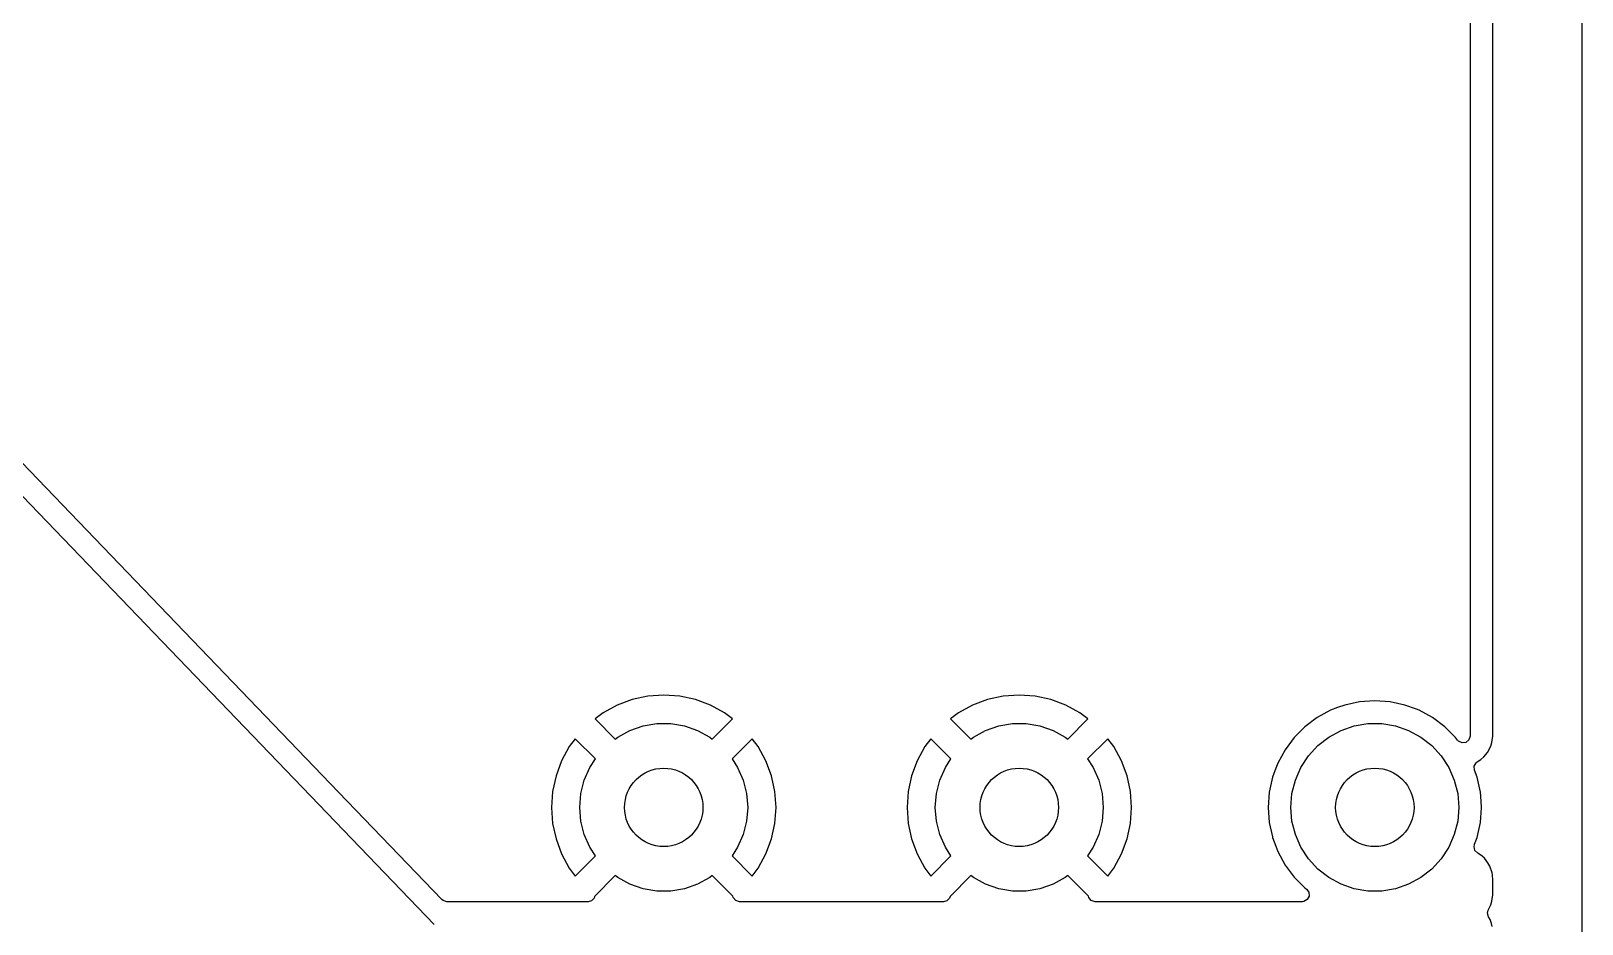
# Model space of a CAD drawing. Extents: x 0.71 to 7.56, y -5.16 to -0.79.
# Drawn here: x 6.468 to 7.559, y -3.665 to -3.037 of the extents above; entities that cross this region are included whole.
import ezdxf

# ---------------------------------------------------------------- set-up
doc = ezdxf.new("R2010")
doc.units = 0
doc.header["$MEASUREMENT"] = 0
doc.layers.add('BLACK', color=7, linetype='CONTINUOUS')

msp = doc.modelspace()

# ---------------------------------------------------------------- linework, layer by layer
at = {"layer": 'BLACK', "linetype": 'CONTINUOUS'}
for p, q in [((7.55904, -1.0631), (7.55904, -4.88178)), ((7.48031, -2.99729), (7.48031, -3.53295)), ((7.49628, -3.53295), (7.49628, -2.99729)), ((6.68474, -3.5724), (6.2242, -3.09337)), ((6.2126, -3.10433), (6.75197, -3.66535)), ((6.88059, -3.51126), (6.87071, -3.51666)), ((6.89115, -3.50733), (6.88059, -3.51126)), ((6.90215, -3.50493), (6.89115, -3.50733)), ((6.91339, -3.50413), (6.90215, -3.50493)), ((6.92462, -3.50493), (6.91339, -3.50413)), ((6.91339, -3.50413), (6.91339, -3.50413)), ((6.93563, -3.50733), (6.92462, -3.50493)), ((6.94618, -3.51126), (6.93563, -3.50733)), ((6.95606, -3.51666), (6.94618, -3.51126)), ((6.94618, -3.51126), (6.94618, -3.51126)), ((7.13059, -3.51126), (7.12071, -3.51666)), ((7.14115, -3.50733), (7.13059, -3.51126)), ((7.15215, -3.50493), (7.14115, -3.50733)), ((7.16339, -3.50413), (7.15215, -3.50493)), ((7.17462, -3.50493), (7.16339, -3.50413)), ((7.16339, -3.50413), (7.16339, -3.50413)), ((7.18563, -3.50733), (7.17462, -3.50493)), ((7.19618, -3.51126), (7.18563, -3.50733)), ((7.20606, -3.51666), (7.19618, -3.51126)), ((7.19618, -3.51126), (7.19618, -3.51126)), ((7.39225, -3.5111), (7.38724, -3.51297)), ((7.40271, -3.50882), (7.39225, -3.5111)), ((7.39225, -3.5111), (7.39225, -3.5111)), ((7.39225, -3.5111), (7.39225, -3.5111)), ((7.41339, -3.50806), (7.40271, -3.50882)), ((7.40271, -3.50882), (7.40271, -3.50882)), ((7.42406, -3.50882), (7.41339, -3.50806)), ((7.41339, -3.50806), (7.41339, -3.50806)), ((7.43452, -3.5111), (7.42406, -3.50882)), ((7.42406, -3.50882), (7.42406, -3.50882)), ((7.4426, -3.51411), (7.43452, -3.5111)), ((7.43452, -3.5111), (7.43452, -3.5111)), ((7.43452, -3.5111), (7.43452, -3.5111)), ((6.87071, -3.51666), (6.8651, -3.52086)), ((6.8651, -3.52086), (6.8651, -3.52086)), ((6.8651, -3.52086), (6.87928, -3.53504)), ((6.87071, -3.51666), (6.87071, -3.51666)), ((6.9475, -3.53504), (6.96168, -3.52086)), ((6.96168, -3.52086), (6.95606, -3.51666)), ((6.95606, -3.51666), (6.95606, -3.51666)), ((6.96168, -3.52086), (6.96168, -3.52086)), ((7.12071, -3.51666), (7.1151, -3.52086)), ((7.1151, -3.52086), (7.1151, -3.52086)), ((7.1151, -3.52086), (7.12928, -3.53504)), ((7.12071, -3.51666), (7.12071, -3.51666)), ((7.1975, -3.53504), (7.21168, -3.52086)), ((7.21168, -3.52086), (7.20606, -3.51666)), ((7.20606, -3.51666), (7.20606, -3.51666)), ((7.21168, -3.52086), (7.21168, -3.52086)), ((7.37283, -3.51996), (7.36426, -3.52638)), ((7.38222, -3.51484), (7.37283, -3.51996)), ((7.37283, -3.51996), (7.37283, -3.51996)), ((7.38724, -3.51297), (7.38222, -3.51484)), ((7.44455, -3.51484), (7.4426, -3.51411)), ((7.45394, -3.51996), (7.44455, -3.51484)), ((7.44455, -3.51484), (7.44455, -3.51484)), ((7.45394, -3.51997), (7.45394, -3.51996)), ((7.45394, -3.51996), (7.45394, -3.51996)), ((7.46251, -3.52638), (7.45394, -3.51997)), ((6.88109, -3.53363), (6.88966, -3.52899)), ((6.88966, -3.52899), (6.89889, -3.52582)), ((6.89889, -3.52582), (6.90851, -3.52422)), ((6.90851, -3.52422), (6.91826, -3.52422)), ((6.91826, -3.52422), (6.92788, -3.52582)), ((6.92788, -3.52582), (6.93711, -3.52899)), ((6.93711, -3.52899), (6.94569, -3.53363)), ((7.13109, -3.53363), (7.13966, -3.52899)), ((7.13966, -3.52899), (7.14889, -3.52582)), ((7.14889, -3.52582), (7.15851, -3.52422)), ((7.15851, -3.52422), (7.16826, -3.52422)), ((7.16826, -3.52422), (7.17788, -3.52582)), ((7.17788, -3.52582), (7.18711, -3.52899)), ((7.18711, -3.52899), (7.19569, -3.53363)), ((7.36426, -3.52638), (7.35669, -3.53395)), ((7.36426, -3.52638), (7.36426, -3.52638)), ((7.38109, -3.53363), (7.38966, -3.52899)), ((7.38966, -3.52899), (7.39889, -3.52582)), ((7.39889, -3.52582), (7.40851, -3.52422)), ((7.40851, -3.52422), (7.41826, -3.52422)), ((7.41826, -3.52422), (7.42788, -3.52582)), ((7.42788, -3.52582), (7.43711, -3.52899)), ((7.43711, -3.52899), (7.44569, -3.53363)), ((7.47008, -3.53395), (7.46251, -3.52638)), ((7.46251, -3.52638), (7.46251, -3.52638)), ((7.46251, -3.52638), (7.46251, -3.52638)), ((7.48031, -3.53295), (7.47954, -3.53559)), ((7.49563, -3.53745), (7.49628, -3.53295)), ((6.84698, -3.54039), (6.84158, -3.55028)), ((6.85118, -3.53478), (6.84698, -3.54039)), ((6.84698, -3.54039), (6.84698, -3.54039)), ((6.86536, -3.54897), (6.85118, -3.53478)), ((6.85118, -3.53478), (6.85118, -3.53478)), ((6.87928, -3.53504), (6.88109, -3.53363)), ((6.94569, -3.53363), (6.9475, -3.53504)), ((6.9756, -3.53478), (6.96141, -3.54897)), ((6.9798, -3.54039), (6.9756, -3.53478)), ((6.98519, -3.55028), (6.9798, -3.54039)), ((6.9798, -3.54039), (6.9798, -3.54039)), ((7.09698, -3.54039), (7.09158, -3.55028)), ((7.10118, -3.53478), (7.09698, -3.54039)), ((7.09698, -3.54039), (7.09698, -3.54039)), ((7.11536, -3.54897), (7.10118, -3.53478)), ((7.10118, -3.53478), (7.10118, -3.53478)), ((7.12928, -3.53504), (7.13109, -3.53363)), ((7.19569, -3.53363), (7.1975, -3.53504)), ((7.2256, -3.53478), (7.21141, -3.54897)), ((7.2298, -3.54039), (7.2256, -3.53478)), ((7.23519, -3.55028), (7.2298, -3.54039)), ((7.2298, -3.54039), (7.2298, -3.54039)), ((7.35028, -3.54252), (7.34515, -3.55191)), ((7.35669, -3.53395), (7.35028, -3.54252)), ((7.35028, -3.54252), (7.35028, -3.54252)), ((7.35669, -3.53395), (7.35669, -3.53395)), ((7.36678, -3.5468), (7.37339, -3.53962)), ((7.37339, -3.53962), (7.38109, -3.53363)), ((7.44569, -3.53363), (7.45338, -3.53962)), ((7.45338, -3.53962), (7.45999, -3.5468)), ((7.4707, -3.53478), (7.47008, -3.53395)), ((7.47008, -3.53395), (7.47008, -3.53395)), ((7.47008, -3.53395), (7.47008, -3.53395)), ((7.47152, -3.53588), (7.4707, -3.53478)), ((7.47224, -3.53664), (7.47152, -3.53588)), ((7.47474, -3.53779), (7.47224, -3.53664)), ((7.47746, -3.5374), (7.47474, -3.53779)), ((7.47954, -3.53559), (7.47746, -3.5374)), ((7.49272, -3.54461), (7.49486, -3.54009)), ((7.49486, -3.54009), (7.49563, -3.53745)), ((6.84158, -3.55028), (6.83764, -3.56083)), ((6.85753, -3.5639), (6.86145, -3.55496)), ((6.86145, -3.55496), (6.86536, -3.54897)), ((6.96141, -3.54897), (6.96532, -3.55496)), ((6.96532, -3.55496), (6.96924, -3.5639)), ((6.98913, -3.56083), (6.98519, -3.55028)), ((7.09158, -3.55028), (7.08764, -3.56083)), ((7.10753, -3.5639), (7.11145, -3.55496)), ((7.11145, -3.55496), (7.11536, -3.54897)), ((7.21141, -3.54897), (7.21532, -3.55496)), ((7.21532, -3.55496), (7.21924, -3.5639)), ((7.23913, -3.56083), (7.23519, -3.55028)), ((7.34515, -3.55191), (7.34381, -3.55551)), ((7.35753, -3.5639), (7.36145, -3.55496)), ((7.36145, -3.55496), (7.36678, -3.5468)), ((7.45999, -3.5468), (7.46532, -3.55496)), ((7.46532, -3.55496), (7.46924, -3.5639)), ((7.48327, -3.5541), (7.48458, -3.55169)), ((7.48346, -3.55684), (7.48327, -3.5541)), ((7.48458, -3.55169), (7.48545, -3.55099)), ((7.48545, -3.55099), (7.48792, -3.54946)), ((7.48792, -3.54946), (7.48999, -3.54766)), ((7.48792, -3.54946), (7.48792, -3.54946)), ((7.48792, -3.54946), (7.48792, -3.54946)), ((7.48999, -3.54766), (7.49272, -3.54461)), ((6.83764, -3.56083), (6.83525, -3.57184)), ((6.85514, -3.57335), (6.85753, -3.5639)), ((6.96924, -3.5639), (6.97164, -3.57335)), ((6.99152, -3.57184), (6.98913, -3.56083)), ((7.08764, -3.56083), (7.08525, -3.57184)), ((7.10514, -3.57335), (7.10753, -3.5639)), ((7.21924, -3.5639), (7.22164, -3.57335)), ((7.24152, -3.57184), (7.23913, -3.56083)), ((7.34141, -3.56194), (7.33914, -3.57239)), ((7.34381, -3.55551), (7.34141, -3.56194)), ((7.34141, -3.56194), (7.34141, -3.56194)), ((7.34141, -3.56194), (7.34141, -3.56194)), ((7.35514, -3.57335), (7.35753, -3.5639)), ((7.46924, -3.5639), (7.47164, -3.57335)), ((7.48536, -3.56194), (7.48346, -3.55684)), ((7.48764, -3.5724), (7.48536, -3.56194)), ((6.75733, -3.64789), (6.68474, -3.5724)), ((6.83525, -3.57184), (6.83444, -3.58307)), ((6.85433, -3.58307), (6.85514, -3.57335)), ((6.97164, -3.57335), (6.97244, -3.58307)), ((6.99233, -3.58307), (6.99152, -3.57184)), ((7.08525, -3.57184), (7.08444, -3.58307)), ((7.10433, -3.58307), (7.10514, -3.57335)), ((7.22164, -3.57335), (7.22244, -3.58307)), ((7.24233, -3.58307), (7.24152, -3.57184)), ((7.33914, -3.5724), (7.33837, -3.58307)), ((7.33914, -3.57239), (7.33914, -3.5724)), ((7.35433, -3.58307), (7.35514, -3.57335)), ((7.47164, -3.57335), (7.47244, -3.58307)), ((7.4881, -3.57883), (7.48764, -3.5724)), ((6.83444, -3.58307), (6.83444, -3.58307)), ((6.83444, -3.58307), (6.83525, -3.59431)), ((6.85514, -3.59279), (6.85433, -3.58307)), ((6.97244, -3.58307), (6.97164, -3.59279)), ((6.99152, -3.59431), (6.99233, -3.58307)), ((6.99233, -3.58307), (6.99233, -3.58307)), ((7.08444, -3.58307), (7.08444, -3.58307)), ((7.08444, -3.58307), (7.08525, -3.59431)), ((7.10514, -3.59279), (7.10433, -3.58307)), ((7.22244, -3.58307), (7.22164, -3.59279)), ((7.24152, -3.59431), (7.24233, -3.58307)), ((7.24233, -3.58307), (7.24233, -3.58307)), ((7.33837, -3.58307), (7.33837, -3.58307)), ((7.33837, -3.58307), (7.33914, -3.59375)), ((7.35514, -3.59279), (7.35433, -3.58307)), ((7.47244, -3.58307), (7.47164, -3.59279)), ((7.48764, -3.59375), (7.48837, -3.58349)), ((7.4884, -3.58307), (7.4881, -3.57883)), ((7.48837, -3.58349), (7.4884, -3.58307)), ((7.4884, -3.58307), (7.4884, -3.58307)), ((6.83525, -3.59431), (6.83764, -3.60531)), ((6.85753, -3.60225), (6.85514, -3.59279)), ((6.97164, -3.59279), (6.96924, -3.60225)), ((6.98913, -3.60531), (6.99152, -3.59431)), ((7.08525, -3.59431), (7.08764, -3.60531)), ((7.10753, -3.60225), (7.10514, -3.59279)), ((7.22164, -3.59279), (7.21924, -3.60225)), ((7.23913, -3.60531), (7.24152, -3.59431)), ((7.33914, -3.59375), (7.33914, -3.59375)), ((7.33914, -3.59375), (7.34133, -3.60385)), ((7.35753, -3.60225), (7.35514, -3.59279)), ((7.47164, -3.59279), (7.46924, -3.60225)), ((7.48536, -3.6042), (7.48764, -3.59375)), ((6.83764, -3.60531), (6.84158, -3.61586)), ((6.86145, -3.61118), (6.85753, -3.60225)), ((6.96924, -3.60225), (6.96532, -3.61118)), ((6.98519, -3.61586), (6.98913, -3.60531)), ((7.08764, -3.60531), (7.09158, -3.61586)), ((7.11145, -3.61118), (7.10753, -3.60225)), ((7.21924, -3.60225), (7.21532, -3.61118)), ((7.23519, -3.61586), (7.23913, -3.60531)), ((7.34133, -3.60385), (7.34141, -3.6042)), ((7.34141, -3.6042), (7.34371, -3.61037)), ((7.36145, -3.61118), (7.35753, -3.60225)), ((7.46924, -3.60225), (7.46532, -3.61118)), ((7.48317, -3.61064), (7.48347, -3.60928)), ((7.48347, -3.60928), (7.48358, -3.60898)), ((7.48358, -3.60898), (7.48536, -3.6042)), ((6.84158, -3.61586), (6.84698, -3.62575)), ((6.85118, -3.63136), (6.86536, -3.61717)), ((6.86536, -3.61717), (6.86145, -3.61118)), ((6.96532, -3.61118), (6.96141, -3.61717)), ((6.96141, -3.61717), (6.9756, -3.63136)), ((6.9798, -3.62575), (6.98519, -3.61586)), ((7.09158, -3.61586), (7.09698, -3.62575)), ((7.10118, -3.63136), (7.11536, -3.61717)), ((7.11536, -3.61717), (7.11145, -3.61118)), ((7.21532, -3.61118), (7.21141, -3.61717)), ((7.21141, -3.61717), (7.2256, -3.63136)), ((7.2298, -3.62575), (7.23519, -3.61586)), ((7.34371, -3.61037), (7.34515, -3.61423)), ((7.34515, -3.61423), (7.35028, -3.62363)), ((7.36678, -3.61934), (7.36145, -3.61118)), ((7.37339, -3.62652), (7.36678, -3.61934)), ((7.45999, -3.61934), (7.45338, -3.62652)), ((7.46532, -3.61118), (7.45999, -3.61934)), ((7.48376, -3.61332), (7.48317, -3.61064)), ((7.4857, -3.61527), (7.48376, -3.61332)), ((7.48654, -3.61572), (7.4857, -3.61527)), ((7.48886, -3.61751), (7.48654, -3.61572)), ((7.49049, -3.61877), (7.48886, -3.61751)), ((7.4929, -3.62208), (7.49049, -3.61877)), ((6.84698, -3.62575), (6.84698, -3.62575)), ((6.84698, -3.62575), (6.85118, -3.63136)), ((6.85118, -3.63136), (6.85118, -3.63136)), ((6.87928, -3.6311), (6.86468, -3.64569)), ((6.88109, -3.63251), (6.87928, -3.6311)), ((6.9475, -3.6311), (6.94569, -3.63251)), ((6.96202, -3.64562), (6.9475, -3.6311)), ((6.9756, -3.63136), (6.9798, -3.62575)), ((6.9756, -3.63136), (6.9756, -3.63136)), ((7.09698, -3.62575), (7.09698, -3.62575)), ((7.09698, -3.62575), (7.10118, -3.63136)), ((7.10118, -3.63136), (7.10118, -3.63136)), ((7.12928, -3.6311), (7.11468, -3.64569)), ((7.13109, -3.63251), (7.12928, -3.6311)), ((7.1975, -3.6311), (7.19569, -3.63251)), ((7.21202, -3.64562), (7.1975, -3.6311)), ((7.2256, -3.63136), (7.2298, -3.62575)), ((7.2256, -3.63136), (7.2256, -3.63136)), ((7.35028, -3.62363), (7.35028, -3.62363)), ((7.35028, -3.62363), (7.35028, -3.62363)), ((7.35028, -3.62363), (7.35669, -3.63219)), ((7.38109, -3.63251), (7.37339, -3.62652)), ((7.45338, -3.62652), (7.44569, -3.63251)), ((7.49422, -3.6245), (7.4929, -3.62208)), ((7.49589, -3.6292), (7.49422, -3.6245)), ((7.49608, -3.63044), (7.49589, -3.6292)), ((7.49623, -3.63191), (7.49608, -3.63044)), ((6.88966, -3.63715), (6.88109, -3.63251)), ((6.89889, -3.64032), (6.88966, -3.63715)), ((6.90851, -3.64192), (6.89889, -3.64032)), ((6.91826, -3.64192), (6.90851, -3.64192)), ((6.92788, -3.64032), (6.91826, -3.64192)), ((6.93711, -3.63715), (6.92788, -3.64032)), ((6.94569, -3.63251), (6.93711, -3.63715)), ((7.13966, -3.63715), (7.13109, -3.63251)), ((7.14889, -3.64032), (7.13966, -3.63715)), ((7.15851, -3.64192), (7.14889, -3.64032)), ((7.16826, -3.64192), (7.15851, -3.64192)), ((7.17788, -3.64032), (7.16826, -3.64192)), ((7.18711, -3.63715), (7.17788, -3.64032)), ((7.19569, -3.63251), (7.18711, -3.63715)), ((7.35669, -3.63219), (7.35669, -3.63219)), ((7.35669, -3.63219), (7.35669, -3.63219)), ((7.35669, -3.63219), (7.36426, -3.63976)), ((7.36426, -3.63976), (7.36426, -3.63976)), ((7.36426, -3.63976), (7.36538, -3.6406)), ((7.36538, -3.6406), (7.36703, -3.6428)), ((7.38966, -3.63715), (7.38109, -3.63251)), ((7.39889, -3.64032), (7.38966, -3.63715)), ((7.40851, -3.64192), (7.39889, -3.64032)), ((7.41826, -3.64192), (7.40851, -3.64192)), ((7.42788, -3.64032), (7.41826, -3.64192)), ((7.43711, -3.63715), (7.42788, -3.64032)), ((7.44569, -3.63251), (7.43711, -3.63715)), ((7.49628, -3.63276), (7.49623, -3.63191)), ((7.49623, -3.63191), (7.49623, -3.63191)), ((7.49623, -3.63191), (7.49623, -3.63191)), ((7.49628, -3.64451), (7.49628, -3.63276)), ((6.75821, -3.64861), (6.75733, -3.64789)), ((6.76084, -3.64939), (6.75821, -3.64861)), ((6.86015, -3.64939), (6.76084, -3.64939)), ((6.86249, -3.64879), (6.86015, -3.64939)), ((6.86443, -3.64685), (6.86249, -3.64879)), ((6.86468, -3.64569), (6.86443, -3.64685)), ((6.96218, -3.64654), (6.96202, -3.64562)), ((6.96399, -3.64861), (6.96218, -3.64654)), ((6.96663, -3.64939), (6.96399, -3.64861)), ((7.11015, -3.64939), (6.96663, -3.64939)), ((7.11249, -3.64879), (7.11015, -3.64939)), ((7.11443, -3.64685), (7.11249, -3.64879)), ((7.11468, -3.64569), (7.11443, -3.64685)), ((7.21218, -3.64654), (7.21202, -3.64562)), ((7.21399, -3.64861), (7.21218, -3.64654)), ((7.21663, -3.64939), (7.21399, -3.64861)), ((7.36245, -3.64939), (7.21663, -3.64939)), ((7.36349, -3.64928), (7.36245, -3.64939)), ((7.36591, -3.64796), (7.36349, -3.64928)), ((7.36723, -3.64555), (7.36591, -3.64796)), ((7.36703, -3.6428), (7.36723, -3.64555)), ((7.49309, -3.65537), (7.49486, -3.65165)), ((7.49486, -3.65165), (7.49563, -3.64901)), ((7.49563, -3.64901), (7.49628, -3.64451)), ((7.49262, -3.65739), (7.49309, -3.65537)), ((7.49336, -3.66004), (7.49262, -3.65739)), ((7.49458, -3.66199), (7.49336, -3.66004)), ((7.49547, -3.66481), (7.49458, -3.66199)), ((7.49458, -3.66199), (7.49458, -3.66199)), ((7.49458, -3.66199), (7.49458, -3.66199)), ((7.49591, -3.66684), (7.49547, -3.66481))]:
    msp.add_line(p, q, dxfattribs=at)
at = {"layer": 'BLACK'}
for centre in [(6.91339, -3.58307), (7.16339, -3.58307), (7.41339, -3.58307)]:
    msp.add_circle(centre, 0.027559, dxfattribs=at)

doc.saveas('drawing.dxf')
